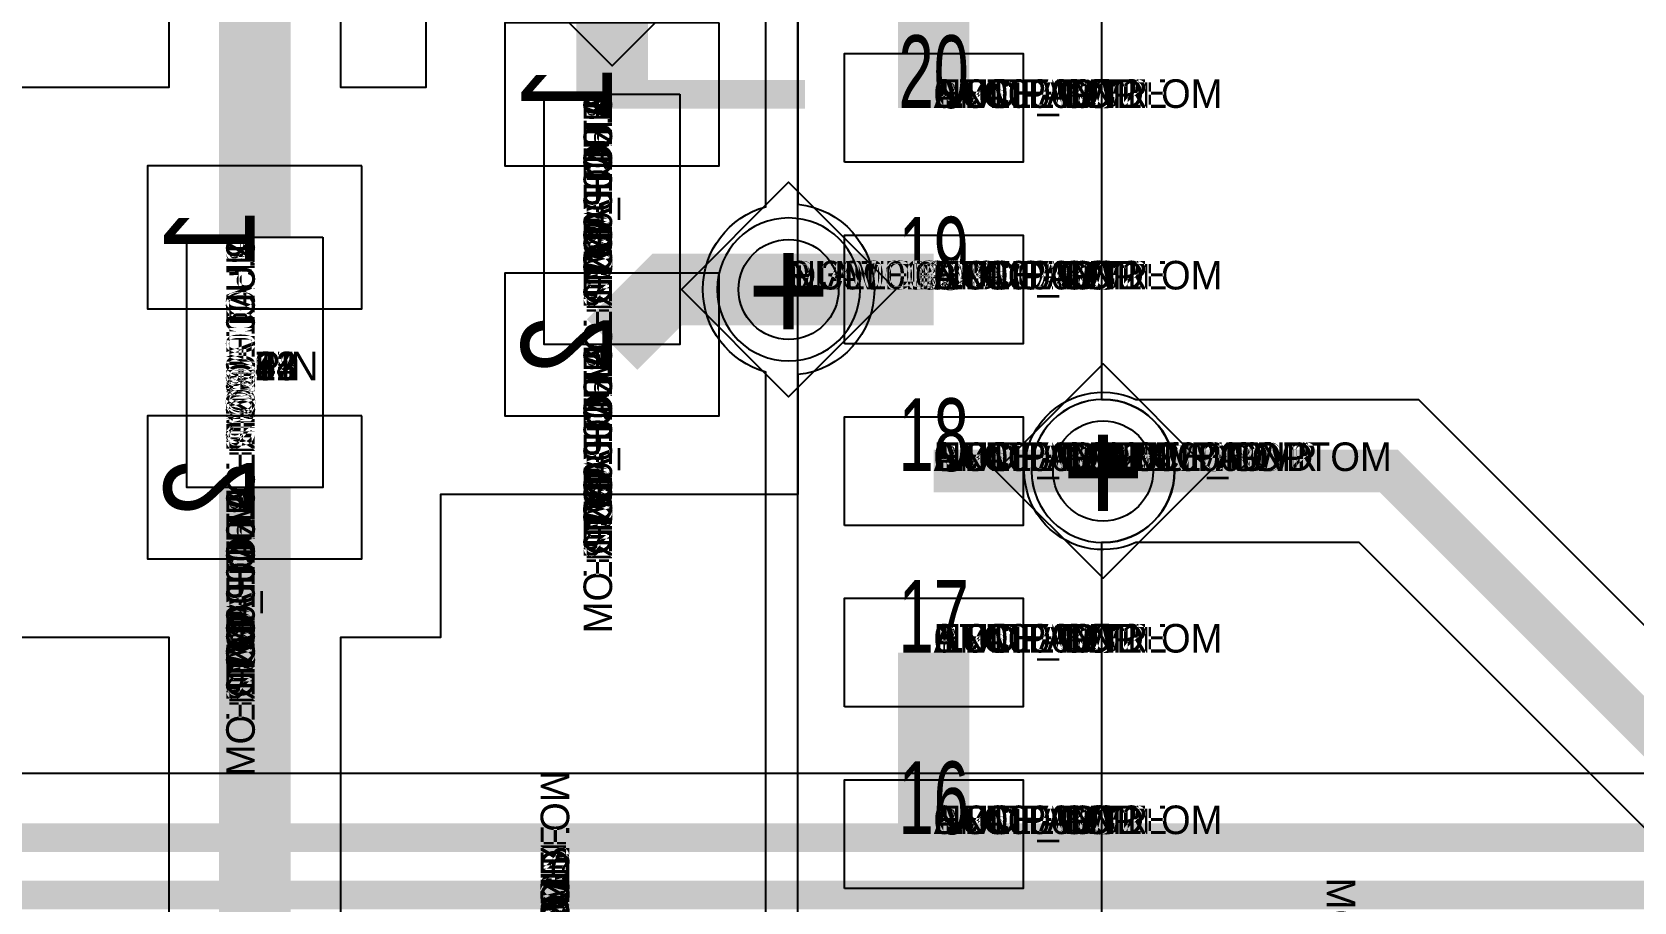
# Model space of a CAD drawing. Extents: x 0 to 323, y 0 to 320.
# Drawn here: x 102.15 to 113.36, y 242.76 to 248.84 of the extents above; entities that cross this region are included whole.
import ezdxf
from ezdxf.enums import TextEntityAlignment as Align

# ---------------------------------------------------------------- set-up
doc = ezdxf.new("R2010")
doc.units = 0
doc.header["$MEASUREMENT"] = 0
doc.layers.get('0').update_dxf_attribs({"linetype": 'CONTINUOUS'})
for name, color, linetype in [('CDN_FIGURES', 7, 'CONTINUOUS'), ('ETCH_BOTTOM', 7, 'CONTINUOUS'), ('ETCH_GND', 3, 'CONTINUOUS'), ('ETCH_INT1', 4, 'CONTINUOUS'), ('ETCH_INT2', 5, 'CONTINUOUS'), ('ETCH_PWR', 6, 'CONTINUOUS'), ('ETCH_TOP', 2, 'CONTINUOUS'), ('MANUFACTURING_NCLEGEND-1-6', 8, 'CONTINUOUS'), ('PACKAGE_GEOMETRY_ASSEMBLY_TOP', 11, 'CONTINUOUS'), ('PACKAGE_GEOMETRY_PIN_NUMBER', 9, 'CONTINUOUS')]:
    doc.layers.add(name, color=color, linetype=linetype)

# ---------------------------------------------------------------- blocks, each defined once
blk = doc.blocks.new('PAD_INFO')
for tag in ['SHAPE_TYPE', 'PAD_HEIGHT', 'PAD_LAYER', 'PAD_TYPE', 'PAD_WIDTH']:
    blk.add_attdef(tag, (0, 0), '', height=0.2)
at = {"flags": 2}
blk.add_attdef('CDN_TYPE', (0, 0), '', height=0.2, dxfattribs=at)
blk = doc.blocks.new('DRILL_INFO')
at = {"flags": 2}
blk.add_attdef('CDN_TYPE', (0, 0), '', height=0.2, dxfattribs=at)
for tag in ['FSHAPE', 'FCHAR', 'DRILL_HEIGHT', 'DIAMETER', 'PLATED', 'DRILL_WIDTH']:
    blk.add_attdef(tag, (0, 0), '', height=0.2)
blk = doc.blocks.new('VIA0700X0300')
at = {"layer": 'ETCH_BOTTOM'}
blk.add_circle((0, 0), 0.35, dxfattribs=at)
at = {"layer": 'ETCH_GND'}
blk.add_circle((0, 0), 0.35, dxfattribs=at)
at = {"layer": 'ETCH_INT1'}
blk.add_circle((0, 0), 0.35, dxfattribs=at)
at = {"layer": 'ETCH_INT2'}
blk.add_circle((0, 0), 0.35, dxfattribs=at)
at = {"layer": 'ETCH_PWR'}
blk.add_circle((0, 0), 0.35, dxfattribs=at)
at = {"layer": 'ETCH_TOP'}
blk.add_circle((0, 0), 0.35, dxfattribs=at)
ref = blk.add_blockref('PAD_INFO', (0, 0))
ref.add_attrib('PAD_LAYER', 'ETCH_TOP', (0, 0), dxfattribs={"height": 0.2})
ref.add_attrib('SHAPE_TYPE', 'NULL', (0, 0), dxfattribs={"height": 0.2})
ref.add_attrib('PAD_TYPE', 'ANTIPAD', (0, 0), dxfattribs={"height": 0.2})
ref.add_attrib('PAD_WIDTH', '0.000000', (0, 0), dxfattribs={"height": 0.2})
ref.add_attrib('PAD_HEIGHT', '0.000000', (0, 0), dxfattribs={"height": 0.2})
ref = blk.add_blockref('PAD_INFO', (0, 0))
ref.add_attrib('PAD_LAYER', 'ETCH_GND', (0, 0), dxfattribs={"height": 0.2})
ref.add_attrib('SHAPE_TYPE', 'NULL', (0, 0), dxfattribs={"height": 0.2})
ref.add_attrib('PAD_TYPE', 'ANTIPAD', (0, 0), dxfattribs={"height": 0.2})
ref.add_attrib('PAD_WIDTH', '0.000000', (0, 0), dxfattribs={"height": 0.2})
ref.add_attrib('PAD_HEIGHT', '0.000000', (0, 0), dxfattribs={"height": 0.2})
ref = blk.add_blockref('PAD_INFO', (0, 0))
ref.add_attrib('PAD_LAYER', 'ETCH_INT1', (0, 0), dxfattribs={"height": 0.2})
ref.add_attrib('SHAPE_TYPE', 'NULL', (0, 0), dxfattribs={"height": 0.2})
ref.add_attrib('PAD_TYPE', 'ANTIPAD', (0, 0), dxfattribs={"height": 0.2})
ref.add_attrib('PAD_WIDTH', '0.000000', (0, 0), dxfattribs={"height": 0.2})
ref.add_attrib('PAD_HEIGHT', '0.000000', (0, 0), dxfattribs={"height": 0.2})
ref = blk.add_blockref('PAD_INFO', (0, 0))
ref.add_attrib('PAD_LAYER', 'ETCH_INT2', (0, 0), dxfattribs={"height": 0.2})
ref.add_attrib('SHAPE_TYPE', 'NULL', (0, 0), dxfattribs={"height": 0.2})
ref.add_attrib('PAD_TYPE', 'ANTIPAD', (0, 0), dxfattribs={"height": 0.2})
ref.add_attrib('PAD_WIDTH', '0.000000', (0, 0), dxfattribs={"height": 0.2})
ref.add_attrib('PAD_HEIGHT', '0.000000', (0, 0), dxfattribs={"height": 0.2})
ref = blk.add_blockref('PAD_INFO', (0, 0))
ref.add_attrib('PAD_LAYER', 'ETCH_PWR', (0, 0), dxfattribs={"height": 0.2})
ref.add_attrib('SHAPE_TYPE', 'NULL', (0, 0), dxfattribs={"height": 0.2})
ref.add_attrib('PAD_TYPE', 'ANTIPAD', (0, 0), dxfattribs={"height": 0.2})
ref.add_attrib('PAD_WIDTH', '0.000000', (0, 0), dxfattribs={"height": 0.2})
ref.add_attrib('PAD_HEIGHT', '0.000000', (0, 0), dxfattribs={"height": 0.2})
ref = blk.add_blockref('PAD_INFO', (0, 0))
ref.add_attrib('PAD_LAYER', 'ETCH_BOTTOM', (0, 0), dxfattribs={"height": 0.2})
ref.add_attrib('SHAPE_TYPE', 'NULL', (0, 0), dxfattribs={"height": 0.2})
ref.add_attrib('PAD_TYPE', 'ANTIPAD', (0, 0), dxfattribs={"height": 0.2})
ref.add_attrib('PAD_WIDTH', '0.000000', (0, 0), dxfattribs={"height": 0.2})
ref.add_attrib('PAD_HEIGHT', '0.000000', (0, 0), dxfattribs={"height": 0.2})
ref = blk.add_blockref('PAD_INFO', (0, 0))
ref.add_attrib('PAD_LAYER', 'ETCH_TOP', (0, 0), dxfattribs={"height": 0.2})
ref.add_attrib('SHAPE_TYPE', 'NULL', (0, 0), dxfattribs={"height": 0.2})
ref.add_attrib('PAD_TYPE', 'THERMAL', (0, 0), dxfattribs={"height": 0.2})
ref.add_attrib('PAD_WIDTH', '0.000000', (0, 0), dxfattribs={"height": 0.2})
ref.add_attrib('PAD_HEIGHT', '0.000000', (0, 0), dxfattribs={"height": 0.2})
ref = blk.add_blockref('PAD_INFO', (0, 0))
ref.add_attrib('PAD_LAYER', 'ETCH_GND', (0, 0), dxfattribs={"height": 0.2})
ref.add_attrib('SHAPE_TYPE', 'NULL', (0, 0), dxfattribs={"height": 0.2})
ref.add_attrib('PAD_TYPE', 'THERMAL', (0, 0), dxfattribs={"height": 0.2})
ref.add_attrib('PAD_WIDTH', '0.000000', (0, 0), dxfattribs={"height": 0.2})
ref.add_attrib('PAD_HEIGHT', '0.000000', (0, 0), dxfattribs={"height": 0.2})
ref = blk.add_blockref('PAD_INFO', (0, 0))
ref.add_attrib('PAD_LAYER', 'ETCH_INT1', (0, 0), dxfattribs={"height": 0.2})
ref.add_attrib('SHAPE_TYPE', 'NULL', (0, 0), dxfattribs={"height": 0.2})
ref.add_attrib('PAD_TYPE', 'THERMAL', (0, 0), dxfattribs={"height": 0.2})
ref.add_attrib('PAD_WIDTH', '0.000000', (0, 0), dxfattribs={"height": 0.2})
ref.add_attrib('PAD_HEIGHT', '0.000000', (0, 0), dxfattribs={"height": 0.2})
ref = blk.add_blockref('PAD_INFO', (0, 0))
ref.add_attrib('PAD_LAYER', 'ETCH_INT2', (0, 0), dxfattribs={"height": 0.2})
ref.add_attrib('SHAPE_TYPE', 'NULL', (0, 0), dxfattribs={"height": 0.2})
ref.add_attrib('PAD_TYPE', 'THERMAL', (0, 0), dxfattribs={"height": 0.2})
ref.add_attrib('PAD_WIDTH', '0.000000', (0, 0), dxfattribs={"height": 0.2})
ref.add_attrib('PAD_HEIGHT', '0.000000', (0, 0), dxfattribs={"height": 0.2})
ref = blk.add_blockref('PAD_INFO', (0, 0))
ref.add_attrib('PAD_LAYER', 'ETCH_PWR', (0, 0), dxfattribs={"height": 0.2})
ref.add_attrib('SHAPE_TYPE', 'NULL', (0, 0), dxfattribs={"height": 0.2})
ref.add_attrib('PAD_TYPE', 'THERMAL', (0, 0), dxfattribs={"height": 0.2})
ref.add_attrib('PAD_WIDTH', '0.000000', (0, 0), dxfattribs={"height": 0.2})
ref.add_attrib('PAD_HEIGHT', '0.000000', (0, 0), dxfattribs={"height": 0.2})
ref = blk.add_blockref('PAD_INFO', (0, 0))
ref.add_attrib('PAD_LAYER', 'ETCH_BOTTOM', (0, 0), dxfattribs={"height": 0.2})
ref.add_attrib('SHAPE_TYPE', 'NULL', (0, 0), dxfattribs={"height": 0.2})
ref.add_attrib('PAD_TYPE', 'THERMAL', (0, 0), dxfattribs={"height": 0.2})
ref.add_attrib('PAD_WIDTH', '0.000000', (0, 0), dxfattribs={"height": 0.2})
ref.add_attrib('PAD_HEIGHT', '0.000000', (0, 0), dxfattribs={"height": 0.2})
ref = blk.add_blockref('PAD_INFO', (0, 0))
ref.add_attrib('PAD_LAYER', 'ETCH_TOP', (0, 0), dxfattribs={"height": 0.2})
ref.add_attrib('SHAPE_TYPE', 'CIRCLE', (0, 0), dxfattribs={"height": 0.2})
ref.add_attrib('PAD_TYPE', 'REGULAR', (0, 0), dxfattribs={"height": 0.2})
ref.add_attrib('PAD_WIDTH', '0.700000', (0, 0), dxfattribs={"height": 0.2})
ref.add_attrib('PAD_HEIGHT', '0.700000', (0, 0), dxfattribs={"height": 0.2})
ref = blk.add_blockref('PAD_INFO', (0, 0))
ref.add_attrib('PAD_LAYER', 'ETCH_GND', (0, 0), dxfattribs={"height": 0.2})
ref.add_attrib('SHAPE_TYPE', 'CIRCLE', (0, 0), dxfattribs={"height": 0.2})
ref.add_attrib('PAD_TYPE', 'REGULAR', (0, 0), dxfattribs={"height": 0.2})
ref.add_attrib('PAD_WIDTH', '0.700000', (0, 0), dxfattribs={"height": 0.2})
ref.add_attrib('PAD_HEIGHT', '0.700000', (0, 0), dxfattribs={"height": 0.2})
ref = blk.add_blockref('PAD_INFO', (0, 0))
ref.add_attrib('PAD_LAYER', 'ETCH_INT1', (0, 0), dxfattribs={"height": 0.2})
ref.add_attrib('SHAPE_TYPE', 'CIRCLE', (0, 0), dxfattribs={"height": 0.2})
ref.add_attrib('PAD_TYPE', 'REGULAR', (0, 0), dxfattribs={"height": 0.2})
ref.add_attrib('PAD_WIDTH', '0.700000', (0, 0), dxfattribs={"height": 0.2})
ref.add_attrib('PAD_HEIGHT', '0.700000', (0, 0), dxfattribs={"height": 0.2})
ref = blk.add_blockref('PAD_INFO', (0, 0))
ref.add_attrib('PAD_LAYER', 'ETCH_INT2', (0, 0), dxfattribs={"height": 0.2})
ref.add_attrib('SHAPE_TYPE', 'CIRCLE', (0, 0), dxfattribs={"height": 0.2})
ref.add_attrib('PAD_TYPE', 'REGULAR', (0, 0), dxfattribs={"height": 0.2})
ref.add_attrib('PAD_WIDTH', '0.700000', (0, 0), dxfattribs={"height": 0.2})
ref.add_attrib('PAD_HEIGHT', '0.700000', (0, 0), dxfattribs={"height": 0.2})
ref = blk.add_blockref('PAD_INFO', (0, 0))
ref.add_attrib('PAD_LAYER', 'ETCH_PWR', (0, 0), dxfattribs={"height": 0.2})
ref.add_attrib('SHAPE_TYPE', 'CIRCLE', (0, 0), dxfattribs={"height": 0.2})
ref.add_attrib('PAD_TYPE', 'REGULAR', (0, 0), dxfattribs={"height": 0.2})
ref.add_attrib('PAD_WIDTH', '0.700000', (0, 0), dxfattribs={"height": 0.2})
ref.add_attrib('PAD_HEIGHT', '0.700000', (0, 0), dxfattribs={"height": 0.2})
ref = blk.add_blockref('PAD_INFO', (0, 0))
ref.add_attrib('PAD_LAYER', 'ETCH_BOTTOM', (0, 0), dxfattribs={"height": 0.2})
ref.add_attrib('SHAPE_TYPE', 'CIRCLE', (0, 0), dxfattribs={"height": 0.2})
ref.add_attrib('PAD_TYPE', 'REGULAR', (0, 0), dxfattribs={"height": 0.2})
ref.add_attrib('PAD_WIDTH', '0.700000', (0, 0), dxfattribs={"height": 0.2})
ref.add_attrib('PAD_HEIGHT', '0.700000', (0, 0), dxfattribs={"height": 0.2})
ref = blk.add_blockref('DRILL_INFO', (0, 0))
ref.add_attrib('DIAMETER', '0.300000', (0, 0), dxfattribs={"height": 0.2})
ref.add_attrib('PLATED', 'PLATED', (0, 0), dxfattribs={"height": 0.2})
ref.add_attrib('FSHAPE', 'DIAMOND', (0, 0), dxfattribs={"height": 0.2})
ref.add_attrib('FCHAR', '+', (0, 0), dxfattribs={"height": 0.2})
ref.add_attrib('DRILL_WIDTH', '1.500000', (0, 0), dxfattribs={"height": 0.2})
ref.add_attrib('DRILL_HEIGHT', '1.500000', (0, 0), dxfattribs={"height": 0.2})
for tag in ['CDN_TYPE', 'PIN']:
    blk.add_attdef(tag, (0, 0), '', height=0.2)
at = {"flags": 2}
for tag in ['PSTKNAME', 'BBV']:
    blk.add_attdef(tag, (0, 0), '', height=0.2, dxfattribs=at)
blk = doc.blocks.new('FIGURE_DIAMOND')
at = {"layer": 'CDN_FIGURES'}
blk.add_lwpolyline([(-0.5, 0), (0, 0.5), (0.5, 0), (0, -0.5)], close=True, dxfattribs=at)
blk = doc.blocks.new('RC1000X1500TS')
at = {"layer": 'ETCH_TOP'}
blk.add_lwpolyline([(-0.5, -0.75), (-0.5, 0.75), (0.5, 0.75), (0.5, -0.75)], close=True, dxfattribs=at)
ref = blk.add_blockref('PAD_INFO', (0, 0))
ref.add_attrib('PAD_LAYER', 'ETCH_TOP', (0, 0), dxfattribs={"height": 0.2})
ref.add_attrib('SHAPE_TYPE', 'NULL', (0, 0), dxfattribs={"height": 0.2})
ref.add_attrib('PAD_TYPE', 'ANTIPAD', (0, 0), dxfattribs={"height": 0.2})
ref.add_attrib('PAD_WIDTH', '0.000000', (0, 0), dxfattribs={"height": 0.2})
ref.add_attrib('PAD_HEIGHT', '0.000000', (0, 0), dxfattribs={"height": 0.2})
ref = blk.add_blockref('PAD_INFO', (0, 0))
ref.add_attrib('PAD_LAYER', 'ETCH_GND', (0, 0), dxfattribs={"height": 0.2})
ref.add_attrib('SHAPE_TYPE', 'NULL', (0, 0), dxfattribs={"height": 0.2})
ref.add_attrib('PAD_TYPE', 'ANTIPAD', (0, 0), dxfattribs={"height": 0.2})
ref.add_attrib('PAD_WIDTH', '0.000000', (0, 0), dxfattribs={"height": 0.2})
ref.add_attrib('PAD_HEIGHT', '0.000000', (0, 0), dxfattribs={"height": 0.2})
ref = blk.add_blockref('PAD_INFO', (0, 0))
ref.add_attrib('PAD_LAYER', 'ETCH_INT1', (0, 0), dxfattribs={"height": 0.2})
ref.add_attrib('SHAPE_TYPE', 'NULL', (0, 0), dxfattribs={"height": 0.2})
ref.add_attrib('PAD_TYPE', 'ANTIPAD', (0, 0), dxfattribs={"height": 0.2})
ref.add_attrib('PAD_WIDTH', '0.000000', (0, 0), dxfattribs={"height": 0.2})
ref.add_attrib('PAD_HEIGHT', '0.000000', (0, 0), dxfattribs={"height": 0.2})
ref = blk.add_blockref('PAD_INFO', (0, 0))
ref.add_attrib('PAD_LAYER', 'ETCH_INT2', (0, 0), dxfattribs={"height": 0.2})
ref.add_attrib('SHAPE_TYPE', 'NULL', (0, 0), dxfattribs={"height": 0.2})
ref.add_attrib('PAD_TYPE', 'ANTIPAD', (0, 0), dxfattribs={"height": 0.2})
ref.add_attrib('PAD_WIDTH', '0.000000', (0, 0), dxfattribs={"height": 0.2})
ref.add_attrib('PAD_HEIGHT', '0.000000', (0, 0), dxfattribs={"height": 0.2})
ref = blk.add_blockref('PAD_INFO', (0, 0))
ref.add_attrib('PAD_LAYER', 'ETCH_PWR', (0, 0), dxfattribs={"height": 0.2})
ref.add_attrib('SHAPE_TYPE', 'NULL', (0, 0), dxfattribs={"height": 0.2})
ref.add_attrib('PAD_TYPE', 'ANTIPAD', (0, 0), dxfattribs={"height": 0.2})
ref.add_attrib('PAD_WIDTH', '0.000000', (0, 0), dxfattribs={"height": 0.2})
ref.add_attrib('PAD_HEIGHT', '0.000000', (0, 0), dxfattribs={"height": 0.2})
ref = blk.add_blockref('PAD_INFO', (0, 0))
ref.add_attrib('PAD_LAYER', 'ETCH_BOTTOM', (0, 0), dxfattribs={"height": 0.2})
ref.add_attrib('SHAPE_TYPE', 'NULL', (0, 0), dxfattribs={"height": 0.2})
ref.add_attrib('PAD_TYPE', 'ANTIPAD', (0, 0), dxfattribs={"height": 0.2})
ref.add_attrib('PAD_WIDTH', '0.000000', (0, 0), dxfattribs={"height": 0.2})
ref.add_attrib('PAD_HEIGHT', '0.000000', (0, 0), dxfattribs={"height": 0.2})
ref = blk.add_blockref('PAD_INFO', (0, 0))
ref.add_attrib('PAD_LAYER', 'ETCH_TOP', (0, 0), dxfattribs={"height": 0.2})
ref.add_attrib('SHAPE_TYPE', 'NULL', (0, 0), dxfattribs={"height": 0.2})
ref.add_attrib('PAD_TYPE', 'THERMAL', (0, 0), dxfattribs={"height": 0.2})
ref.add_attrib('PAD_WIDTH', '0.000000', (0, 0), dxfattribs={"height": 0.2})
ref.add_attrib('PAD_HEIGHT', '0.000000', (0, 0), dxfattribs={"height": 0.2})
ref = blk.add_blockref('PAD_INFO', (0, 0))
ref.add_attrib('PAD_LAYER', 'ETCH_GND', (0, 0), dxfattribs={"height": 0.2})
ref.add_attrib('SHAPE_TYPE', 'NULL', (0, 0), dxfattribs={"height": 0.2})
ref.add_attrib('PAD_TYPE', 'THERMAL', (0, 0), dxfattribs={"height": 0.2})
ref.add_attrib('PAD_WIDTH', '0.000000', (0, 0), dxfattribs={"height": 0.2})
ref.add_attrib('PAD_HEIGHT', '0.000000', (0, 0), dxfattribs={"height": 0.2})
ref = blk.add_blockref('PAD_INFO', (0, 0))
ref.add_attrib('PAD_LAYER', 'ETCH_INT1', (0, 0), dxfattribs={"height": 0.2})
ref.add_attrib('SHAPE_TYPE', 'NULL', (0, 0), dxfattribs={"height": 0.2})
ref.add_attrib('PAD_TYPE', 'THERMAL', (0, 0), dxfattribs={"height": 0.2})
ref.add_attrib('PAD_WIDTH', '0.000000', (0, 0), dxfattribs={"height": 0.2})
ref.add_attrib('PAD_HEIGHT', '0.000000', (0, 0), dxfattribs={"height": 0.2})
ref = blk.add_blockref('PAD_INFO', (0, 0))
ref.add_attrib('PAD_LAYER', 'ETCH_INT2', (0, 0), dxfattribs={"height": 0.2})
ref.add_attrib('SHAPE_TYPE', 'NULL', (0, 0), dxfattribs={"height": 0.2})
ref.add_attrib('PAD_TYPE', 'THERMAL', (0, 0), dxfattribs={"height": 0.2})
ref.add_attrib('PAD_WIDTH', '0.000000', (0, 0), dxfattribs={"height": 0.2})
ref.add_attrib('PAD_HEIGHT', '0.000000', (0, 0), dxfattribs={"height": 0.2})
ref = blk.add_blockref('PAD_INFO', (0, 0))
ref.add_attrib('PAD_LAYER', 'ETCH_PWR', (0, 0), dxfattribs={"height": 0.2})
ref.add_attrib('SHAPE_TYPE', 'NULL', (0, 0), dxfattribs={"height": 0.2})
ref.add_attrib('PAD_TYPE', 'THERMAL', (0, 0), dxfattribs={"height": 0.2})
ref.add_attrib('PAD_WIDTH', '0.000000', (0, 0), dxfattribs={"height": 0.2})
ref.add_attrib('PAD_HEIGHT', '0.000000', (0, 0), dxfattribs={"height": 0.2})
ref = blk.add_blockref('PAD_INFO', (0, 0))
ref.add_attrib('PAD_LAYER', 'ETCH_BOTTOM', (0, 0), dxfattribs={"height": 0.2})
ref.add_attrib('SHAPE_TYPE', 'NULL', (0, 0), dxfattribs={"height": 0.2})
ref.add_attrib('PAD_TYPE', 'THERMAL', (0, 0), dxfattribs={"height": 0.2})
ref.add_attrib('PAD_WIDTH', '0.000000', (0, 0), dxfattribs={"height": 0.2})
ref.add_attrib('PAD_HEIGHT', '0.000000', (0, 0), dxfattribs={"height": 0.2})
ref = blk.add_blockref('PAD_INFO', (0, 0))
ref.add_attrib('PAD_LAYER', 'ETCH_GND', (0, 0), dxfattribs={"height": 0.2})
ref.add_attrib('SHAPE_TYPE', 'NULL', (0, 0), dxfattribs={"height": 0.2})
ref.add_attrib('PAD_TYPE', 'REGULAR', (0, 0), dxfattribs={"height": 0.2})
ref.add_attrib('PAD_WIDTH', '0.000000', (0, 0), dxfattribs={"height": 0.2})
ref.add_attrib('PAD_HEIGHT', '0.000000', (0, 0), dxfattribs={"height": 0.2})
ref = blk.add_blockref('PAD_INFO', (0, 0))
ref.add_attrib('PAD_LAYER', 'ETCH_INT1', (0, 0), dxfattribs={"height": 0.2})
ref.add_attrib('SHAPE_TYPE', 'NULL', (0, 0), dxfattribs={"height": 0.2})
ref.add_attrib('PAD_TYPE', 'REGULAR', (0, 0), dxfattribs={"height": 0.2})
ref.add_attrib('PAD_WIDTH', '0.000000', (0, 0), dxfattribs={"height": 0.2})
ref.add_attrib('PAD_HEIGHT', '0.000000', (0, 0), dxfattribs={"height": 0.2})
ref = blk.add_blockref('PAD_INFO', (0, 0))
ref.add_attrib('PAD_LAYER', 'ETCH_INT2', (0, 0), dxfattribs={"height": 0.2})
ref.add_attrib('SHAPE_TYPE', 'NULL', (0, 0), dxfattribs={"height": 0.2})
ref.add_attrib('PAD_TYPE', 'REGULAR', (0, 0), dxfattribs={"height": 0.2})
ref.add_attrib('PAD_WIDTH', '0.000000', (0, 0), dxfattribs={"height": 0.2})
ref.add_attrib('PAD_HEIGHT', '0.000000', (0, 0), dxfattribs={"height": 0.2})
ref = blk.add_blockref('PAD_INFO', (0, 0))
ref.add_attrib('PAD_LAYER', 'ETCH_PWR', (0, 0), dxfattribs={"height": 0.2})
ref.add_attrib('SHAPE_TYPE', 'NULL', (0, 0), dxfattribs={"height": 0.2})
ref.add_attrib('PAD_TYPE', 'REGULAR', (0, 0), dxfattribs={"height": 0.2})
ref.add_attrib('PAD_WIDTH', '0.000000', (0, 0), dxfattribs={"height": 0.2})
ref.add_attrib('PAD_HEIGHT', '0.000000', (0, 0), dxfattribs={"height": 0.2})
ref = blk.add_blockref('PAD_INFO', (0, 0))
ref.add_attrib('PAD_LAYER', 'ETCH_BOTTOM', (0, 0), dxfattribs={"height": 0.2})
ref.add_attrib('SHAPE_TYPE', 'NULL', (0, 0), dxfattribs={"height": 0.2})
ref.add_attrib('PAD_TYPE', 'REGULAR', (0, 0), dxfattribs={"height": 0.2})
ref.add_attrib('PAD_WIDTH', '0.000000', (0, 0), dxfattribs={"height": 0.2})
ref.add_attrib('PAD_HEIGHT', '0.000000', (0, 0), dxfattribs={"height": 0.2})
ref = blk.add_blockref('DRILL_INFO', (0, 0))
ref.add_attrib('DIAMETER', '0.000000', (0, 0), dxfattribs={"height": 0.2})
ref.add_attrib('PLATED', 'PLATED', (0, 0), dxfattribs={"height": 0.2})
ref.add_attrib('FSHAPE', 'NULL', (0, 0), dxfattribs={"height": 0.2})
ref.add_attrib('DRILL_WIDTH', '0.000000', (0, 0), dxfattribs={"height": 0.2})
ref.add_attrib('DRILL_HEIGHT', '0.000000', (0, 0), dxfattribs={"height": 0.2})
ref = blk.add_blockref('PAD_INFO', (0, 0))
ref.add_attrib('PAD_LAYER', 'ETCH_TOP', (0, 0), dxfattribs={"height": 0.2})
ref.add_attrib('SHAPE_TYPE', 'RECTANGLE', (0, 0), dxfattribs={"height": 0.2})
ref.add_attrib('PAD_TYPE', 'REGULAR', (0, 0), dxfattribs={"height": 0.2})
ref.add_attrib('PAD_WIDTH', '1.000000', (0, 0), dxfattribs={"height": 0.2})
ref.add_attrib('PAD_HEIGHT', '1.500000', (0, 0), dxfattribs={"height": 0.2})
for tag in ['CDN_TYPE', 'PIN']:
    blk.add_attdef(tag, (0, 0), '', height=0.2)
at = {"flags": 2}
for tag in ['PSTKNAME', 'BBV']:
    blk.add_attdef(tag, (0, 0), '', height=0.2, dxfattribs=at)
blk = doc.blocks.new('F56')
at = {"layer": 'PACKAGE_GEOMETRY_ASSEMBLY_TOP'}
blk.add_lwpolyline([(0, -0.475), (1.75, -0.475), (1.75, 0.475), (0, 0.475)], close=True, dxfattribs=at)
at = {"layer": 'ETCH_TOP'}
ref = blk.add_blockref('RC1000X1500TS', (0, 0), dxfattribs=at)
ref.add_attrib('CDN_TYPE', 'PIN', (0, 0), dxfattribs={"height": 0.2})
ref.add_attrib('PIN', '1', (0, 0), dxfattribs={"height": 0.2})
ref = blk.add_blockref('RC1000X1500TS', (1.75, 0), dxfattribs=at)
ref.add_attrib('CDN_TYPE', 'PIN', (0, 0), dxfattribs={"height": 0.2})
ref.add_attrib('PIN', '2', (0, 0), dxfattribs={"height": 0.2})
at = {"flags": 2}
for tag in ['SYMBOL_TYPE', 'CDN_TYPE', 'REFDES']:
    blk.add_attdef(tag, (0, 0), '', height=0.2, dxfattribs=at)
blk = doc.blocks.new('RC1250X0760TS')
at = {"layer": 'ETCH_TOP'}
blk.add_lwpolyline([(-0.625, -0.38), (-0.625, 0.38), (0.625, 0.38), (0.625, -0.38)], close=True, dxfattribs=at)
ref = blk.add_blockref('PAD_INFO', (0, 0))
ref.add_attrib('PAD_LAYER', 'ETCH_TOP', (0, 0), dxfattribs={"height": 0.2})
ref.add_attrib('SHAPE_TYPE', 'NULL', (0, 0), dxfattribs={"height": 0.2})
ref.add_attrib('PAD_TYPE', 'ANTIPAD', (0, 0), dxfattribs={"height": 0.2})
ref.add_attrib('PAD_WIDTH', '0.000000', (0, 0), dxfattribs={"height": 0.2})
ref.add_attrib('PAD_HEIGHT', '0.000000', (0, 0), dxfattribs={"height": 0.2})
ref = blk.add_blockref('PAD_INFO', (0, 0))
ref.add_attrib('PAD_LAYER', 'ETCH_GND', (0, 0), dxfattribs={"height": 0.2})
ref.add_attrib('SHAPE_TYPE', 'NULL', (0, 0), dxfattribs={"height": 0.2})
ref.add_attrib('PAD_TYPE', 'ANTIPAD', (0, 0), dxfattribs={"height": 0.2})
ref.add_attrib('PAD_WIDTH', '0.000000', (0, 0), dxfattribs={"height": 0.2})
ref.add_attrib('PAD_HEIGHT', '0.000000', (0, 0), dxfattribs={"height": 0.2})
ref = blk.add_blockref('PAD_INFO', (0, 0))
ref.add_attrib('PAD_LAYER', 'ETCH_INT1', (0, 0), dxfattribs={"height": 0.2})
ref.add_attrib('SHAPE_TYPE', 'NULL', (0, 0), dxfattribs={"height": 0.2})
ref.add_attrib('PAD_TYPE', 'ANTIPAD', (0, 0), dxfattribs={"height": 0.2})
ref.add_attrib('PAD_WIDTH', '0.000000', (0, 0), dxfattribs={"height": 0.2})
ref.add_attrib('PAD_HEIGHT', '0.000000', (0, 0), dxfattribs={"height": 0.2})
ref = blk.add_blockref('PAD_INFO', (0, 0))
ref.add_attrib('PAD_LAYER', 'ETCH_INT2', (0, 0), dxfattribs={"height": 0.2})
ref.add_attrib('SHAPE_TYPE', 'NULL', (0, 0), dxfattribs={"height": 0.2})
ref.add_attrib('PAD_TYPE', 'ANTIPAD', (0, 0), dxfattribs={"height": 0.2})
ref.add_attrib('PAD_WIDTH', '0.000000', (0, 0), dxfattribs={"height": 0.2})
ref.add_attrib('PAD_HEIGHT', '0.000000', (0, 0), dxfattribs={"height": 0.2})
ref = blk.add_blockref('PAD_INFO', (0, 0))
ref.add_attrib('PAD_LAYER', 'ETCH_PWR', (0, 0), dxfattribs={"height": 0.2})
ref.add_attrib('SHAPE_TYPE', 'NULL', (0, 0), dxfattribs={"height": 0.2})
ref.add_attrib('PAD_TYPE', 'ANTIPAD', (0, 0), dxfattribs={"height": 0.2})
ref.add_attrib('PAD_WIDTH', '0.000000', (0, 0), dxfattribs={"height": 0.2})
ref.add_attrib('PAD_HEIGHT', '0.000000', (0, 0), dxfattribs={"height": 0.2})
ref = blk.add_blockref('PAD_INFO', (0, 0))
ref.add_attrib('PAD_LAYER', 'ETCH_BOTTOM', (0, 0), dxfattribs={"height": 0.2})
ref.add_attrib('SHAPE_TYPE', 'NULL', (0, 0), dxfattribs={"height": 0.2})
ref.add_attrib('PAD_TYPE', 'ANTIPAD', (0, 0), dxfattribs={"height": 0.2})
ref.add_attrib('PAD_WIDTH', '0.000000', (0, 0), dxfattribs={"height": 0.2})
ref.add_attrib('PAD_HEIGHT', '0.000000', (0, 0), dxfattribs={"height": 0.2})
ref = blk.add_blockref('PAD_INFO', (0, 0))
ref.add_attrib('PAD_LAYER', 'ETCH_TOP', (0, 0), dxfattribs={"height": 0.2})
ref.add_attrib('SHAPE_TYPE', 'NULL', (0, 0), dxfattribs={"height": 0.2})
ref.add_attrib('PAD_TYPE', 'THERMAL', (0, 0), dxfattribs={"height": 0.2})
ref.add_attrib('PAD_WIDTH', '0.000000', (0, 0), dxfattribs={"height": 0.2})
ref.add_attrib('PAD_HEIGHT', '0.000000', (0, 0), dxfattribs={"height": 0.2})
ref = blk.add_blockref('PAD_INFO', (0, 0))
ref.add_attrib('PAD_LAYER', 'ETCH_GND', (0, 0), dxfattribs={"height": 0.2})
ref.add_attrib('SHAPE_TYPE', 'NULL', (0, 0), dxfattribs={"height": 0.2})
ref.add_attrib('PAD_TYPE', 'THERMAL', (0, 0), dxfattribs={"height": 0.2})
ref.add_attrib('PAD_WIDTH', '0.000000', (0, 0), dxfattribs={"height": 0.2})
ref.add_attrib('PAD_HEIGHT', '0.000000', (0, 0), dxfattribs={"height": 0.2})
ref = blk.add_blockref('PAD_INFO', (0, 0))
ref.add_attrib('PAD_LAYER', 'ETCH_INT1', (0, 0), dxfattribs={"height": 0.2})
ref.add_attrib('SHAPE_TYPE', 'NULL', (0, 0), dxfattribs={"height": 0.2})
ref.add_attrib('PAD_TYPE', 'THERMAL', (0, 0), dxfattribs={"height": 0.2})
ref.add_attrib('PAD_WIDTH', '0.000000', (0, 0), dxfattribs={"height": 0.2})
ref.add_attrib('PAD_HEIGHT', '0.000000', (0, 0), dxfattribs={"height": 0.2})
ref = blk.add_blockref('PAD_INFO', (0, 0))
ref.add_attrib('PAD_LAYER', 'ETCH_INT2', (0, 0), dxfattribs={"height": 0.2})
ref.add_attrib('SHAPE_TYPE', 'NULL', (0, 0), dxfattribs={"height": 0.2})
ref.add_attrib('PAD_TYPE', 'THERMAL', (0, 0), dxfattribs={"height": 0.2})
ref.add_attrib('PAD_WIDTH', '0.000000', (0, 0), dxfattribs={"height": 0.2})
ref.add_attrib('PAD_HEIGHT', '0.000000', (0, 0), dxfattribs={"height": 0.2})
ref = blk.add_blockref('PAD_INFO', (0, 0))
ref.add_attrib('PAD_LAYER', 'ETCH_PWR', (0, 0), dxfattribs={"height": 0.2})
ref.add_attrib('SHAPE_TYPE', 'NULL', (0, 0), dxfattribs={"height": 0.2})
ref.add_attrib('PAD_TYPE', 'THERMAL', (0, 0), dxfattribs={"height": 0.2})
ref.add_attrib('PAD_WIDTH', '0.000000', (0, 0), dxfattribs={"height": 0.2})
ref.add_attrib('PAD_HEIGHT', '0.000000', (0, 0), dxfattribs={"height": 0.2})
ref = blk.add_blockref('PAD_INFO', (0, 0))
ref.add_attrib('PAD_LAYER', 'ETCH_BOTTOM', (0, 0), dxfattribs={"height": 0.2})
ref.add_attrib('SHAPE_TYPE', 'NULL', (0, 0), dxfattribs={"height": 0.2})
ref.add_attrib('PAD_TYPE', 'THERMAL', (0, 0), dxfattribs={"height": 0.2})
ref.add_attrib('PAD_WIDTH', '0.000000', (0, 0), dxfattribs={"height": 0.2})
ref.add_attrib('PAD_HEIGHT', '0.000000', (0, 0), dxfattribs={"height": 0.2})
ref = blk.add_blockref('PAD_INFO', (0, 0))
ref.add_attrib('PAD_LAYER', 'ETCH_TOP', (0, 0), dxfattribs={"height": 0.2})
ref.add_attrib('SHAPE_TYPE', 'RECTANGLE', (0, 0), dxfattribs={"height": 0.2})
ref.add_attrib('PAD_TYPE', 'REGULAR', (0, 0), dxfattribs={"height": 0.2})
ref.add_attrib('PAD_WIDTH', '1.250000', (0, 0), dxfattribs={"height": 0.2})
ref.add_attrib('PAD_HEIGHT', '0.760000', (0, 0), dxfattribs={"height": 0.2})
ref = blk.add_blockref('PAD_INFO', (0, 0))
ref.add_attrib('PAD_LAYER', 'ETCH_GND', (0, 0), dxfattribs={"height": 0.2})
ref.add_attrib('SHAPE_TYPE', 'NULL', (0, 0), dxfattribs={"height": 0.2})
ref.add_attrib('PAD_TYPE', 'REGULAR', (0, 0), dxfattribs={"height": 0.2})
ref.add_attrib('PAD_WIDTH', '0.000000', (0, 0), dxfattribs={"height": 0.2})
ref.add_attrib('PAD_HEIGHT', '0.000000', (0, 0), dxfattribs={"height": 0.2})
ref = blk.add_blockref('PAD_INFO', (0, 0))
ref.add_attrib('PAD_LAYER', 'ETCH_INT1', (0, 0), dxfattribs={"height": 0.2})
ref.add_attrib('SHAPE_TYPE', 'NULL', (0, 0), dxfattribs={"height": 0.2})
ref.add_attrib('PAD_TYPE', 'REGULAR', (0, 0), dxfattribs={"height": 0.2})
ref.add_attrib('PAD_WIDTH', '0.000000', (0, 0), dxfattribs={"height": 0.2})
ref.add_attrib('PAD_HEIGHT', '0.000000', (0, 0), dxfattribs={"height": 0.2})
ref = blk.add_blockref('PAD_INFO', (0, 0))
ref.add_attrib('PAD_LAYER', 'ETCH_INT2', (0, 0), dxfattribs={"height": 0.2})
ref.add_attrib('SHAPE_TYPE', 'NULL', (0, 0), dxfattribs={"height": 0.2})
ref.add_attrib('PAD_TYPE', 'REGULAR', (0, 0), dxfattribs={"height": 0.2})
ref.add_attrib('PAD_WIDTH', '0.000000', (0, 0), dxfattribs={"height": 0.2})
ref.add_attrib('PAD_HEIGHT', '0.000000', (0, 0), dxfattribs={"height": 0.2})
ref = blk.add_blockref('PAD_INFO', (0, 0))
ref.add_attrib('PAD_LAYER', 'ETCH_PWR', (0, 0), dxfattribs={"height": 0.2})
ref.add_attrib('SHAPE_TYPE', 'NULL', (0, 0), dxfattribs={"height": 0.2})
ref.add_attrib('PAD_TYPE', 'REGULAR', (0, 0), dxfattribs={"height": 0.2})
ref.add_attrib('PAD_WIDTH', '0.000000', (0, 0), dxfattribs={"height": 0.2})
ref.add_attrib('PAD_HEIGHT', '0.000000', (0, 0), dxfattribs={"height": 0.2})
ref = blk.add_blockref('PAD_INFO', (0, 0))
ref.add_attrib('PAD_LAYER', 'ETCH_BOTTOM', (0, 0), dxfattribs={"height": 0.2})
ref.add_attrib('SHAPE_TYPE', 'NULL', (0, 0), dxfattribs={"height": 0.2})
ref.add_attrib('PAD_TYPE', 'REGULAR', (0, 0), dxfattribs={"height": 0.2})
ref.add_attrib('PAD_WIDTH', '0.000000', (0, 0), dxfattribs={"height": 0.2})
ref.add_attrib('PAD_HEIGHT', '0.000000', (0, 0), dxfattribs={"height": 0.2})
ref = blk.add_blockref('DRILL_INFO', (0, 0))
ref.add_attrib('DIAMETER', '0.000000', (0, 0), dxfattribs={"height": 0.2})
ref.add_attrib('PLATED', 'PLATED', (0, 0), dxfattribs={"height": 0.2})
ref.add_attrib('FSHAPE', 'NULL', (0, 0), dxfattribs={"height": 0.2})
ref.add_attrib('DRILL_WIDTH', '0.000000', (0, 0), dxfattribs={"height": 0.2})
ref.add_attrib('DRILL_HEIGHT', '0.000000', (0, 0), dxfattribs={"height": 0.2})
for tag in ['CDN_TYPE', 'PIN']:
    blk.add_attdef(tag, (0, 0), '', height=0.2)
at = {"flags": 2}
for tag in ['PSTKNAME', 'BBV']:
    blk.add_attdef(tag, (0, 0), '', height=0.2, dxfattribs=at)
blk = doc.blocks.new('SO-24W')
at = {"layer": 'PACKAGE_GEOMETRY_ASSEMBLY_TOP'}
blk.add_lwpolyline([(-3.8, -7.8), (3.8, -7.8), (3.8, 7.8), (-3.8, 7.8)], close=True, dxfattribs=at)
at = {"layer": 'ETCH_TOP'}
ref = blk.add_blockref('RC1250X0760TS', (-4.75, 6.985), dxfattribs=at)
ref.add_attrib('CDN_TYPE', 'PIN', (0, 0), dxfattribs={"height": 0.2})
ref.add_attrib('PIN', '1', (0, 0), dxfattribs={"height": 0.2})
ref = blk.add_blockref('RC1250X0760TS', (4.75, 6.985), dxfattribs=at)
ref.add_attrib('CDN_TYPE', 'PIN', (0, 0), dxfattribs={"height": 0.2})
ref.add_attrib('PIN', '24', (0, 0), dxfattribs={"height": 0.2})
ref = blk.add_blockref('RC1250X0760TS', (-4.75, 5.715), dxfattribs=at)
ref.add_attrib('CDN_TYPE', 'PIN', (0, 0), dxfattribs={"height": 0.2})
ref.add_attrib('PIN', '2', (0, 0), dxfattribs={"height": 0.2})
ref = blk.add_blockref('RC1250X0760TS', (4.75, 5.715), dxfattribs=at)
ref.add_attrib('CDN_TYPE', 'PIN', (0, 0), dxfattribs={"height": 0.2})
ref.add_attrib('PIN', '23', (0, 0), dxfattribs={"height": 0.2})
ref = blk.add_blockref('RC1250X0760TS', (-4.75, 4.445), dxfattribs=at)
ref.add_attrib('CDN_TYPE', 'PIN', (0, 0), dxfattribs={"height": 0.2})
ref.add_attrib('PIN', '3', (0, 0), dxfattribs={"height": 0.2})
ref = blk.add_blockref('RC1250X0760TS', (4.75, 4.445), dxfattribs=at)
ref.add_attrib('CDN_TYPE', 'PIN', (0, 0), dxfattribs={"height": 0.2})
ref.add_attrib('PIN', '22', (0, 0), dxfattribs={"height": 0.2})
ref = blk.add_blockref('RC1250X0760TS', (-4.75, 3.175), dxfattribs=at)
ref.add_attrib('CDN_TYPE', 'PIN', (0, 0), dxfattribs={"height": 0.2})
ref.add_attrib('PIN', '4', (0, 0), dxfattribs={"height": 0.2})
ref = blk.add_blockref('RC1250X0760TS', (4.75, 3.175), dxfattribs=at)
ref.add_attrib('CDN_TYPE', 'PIN', (0, 0), dxfattribs={"height": 0.2})
ref.add_attrib('PIN', '21', (0, 0), dxfattribs={"height": 0.2})
ref = blk.add_blockref('RC1250X0760TS', (-4.75, 1.905), dxfattribs=at)
ref.add_attrib('CDN_TYPE', 'PIN', (0, 0), dxfattribs={"height": 0.2})
ref.add_attrib('PIN', '5', (0, 0), dxfattribs={"height": 0.2})
ref = blk.add_blockref('RC1250X0760TS', (4.75, 1.905), dxfattribs=at)
ref.add_attrib('CDN_TYPE', 'PIN', (0, 0), dxfattribs={"height": 0.2})
ref.add_attrib('PIN', '20', (0, 0), dxfattribs={"height": 0.2})
ref = blk.add_blockref('RC1250X0760TS', (-4.75, 0.635), dxfattribs=at)
ref.add_attrib('CDN_TYPE', 'PIN', (0, 0), dxfattribs={"height": 0.2})
ref.add_attrib('PIN', '6', (0, 0), dxfattribs={"height": 0.2})
ref = blk.add_blockref('RC1250X0760TS', (4.75, 0.635), dxfattribs=at)
ref.add_attrib('CDN_TYPE', 'PIN', (0, 0), dxfattribs={"height": 0.2})
ref.add_attrib('PIN', '19', (0, 0), dxfattribs={"height": 0.2})
ref = blk.add_blockref('RC1250X0760TS', (-4.75, -6.985), dxfattribs=at)
ref.add_attrib('CDN_TYPE', 'PIN', (0, 0), dxfattribs={"height": 0.2})
ref.add_attrib('PIN', '12', (0, 0), dxfattribs={"height": 0.2})
ref = blk.add_blockref('RC1250X0760TS', (-4.75, -4.445), dxfattribs=at)
ref.add_attrib('CDN_TYPE', 'PIN', (0, 0), dxfattribs={"height": 0.2})
ref.add_attrib('PIN', '10', (0, 0), dxfattribs={"height": 0.2})
ref = blk.add_blockref('RC1250X0760TS', (-4.75, -3.175), dxfattribs=at)
ref.add_attrib('CDN_TYPE', 'PIN', (0, 0), dxfattribs={"height": 0.2})
ref.add_attrib('PIN', '9', (0, 0), dxfattribs={"height": 0.2})
ref = blk.add_blockref('RC1250X0760TS', (-4.75, -1.905), dxfattribs=at)
ref.add_attrib('CDN_TYPE', 'PIN', (0, 0), dxfattribs={"height": 0.2})
ref.add_attrib('PIN', '8', (0, 0), dxfattribs={"height": 0.2})
ref = blk.add_blockref('RC1250X0760TS', (-4.75, -5.715), dxfattribs=at)
ref.add_attrib('CDN_TYPE', 'PIN', (0, 0), dxfattribs={"height": 0.2})
ref.add_attrib('PIN', '11', (0, 0), dxfattribs={"height": 0.2})
ref = blk.add_blockref('RC1250X0760TS', (-4.75, -0.635), dxfattribs=at)
ref.add_attrib('CDN_TYPE', 'PIN', (0, 0), dxfattribs={"height": 0.2})
ref.add_attrib('PIN', '7', (0, 0), dxfattribs={"height": 0.2})
ref = blk.add_blockref('RC1250X0760TS', (4.75, -0.635), dxfattribs=at)
ref.add_attrib('CDN_TYPE', 'PIN', (0, 0), dxfattribs={"height": 0.2})
ref.add_attrib('PIN', '18', (0, 0), dxfattribs={"height": 0.2})
ref = blk.add_blockref('RC1250X0760TS', (4.75, -3.175), dxfattribs=at)
ref.add_attrib('CDN_TYPE', 'PIN', (0, 0), dxfattribs={"height": 0.2})
ref.add_attrib('PIN', '16', (0, 0), dxfattribs={"height": 0.2})
ref = blk.add_blockref('RC1250X0760TS', (4.75, -6.985), dxfattribs=at)
ref.add_attrib('CDN_TYPE', 'PIN', (0, 0), dxfattribs={"height": 0.2})
ref.add_attrib('PIN', '13', (0, 0), dxfattribs={"height": 0.2})
ref = blk.add_blockref('RC1250X0760TS', (4.75, -1.905), dxfattribs=at)
ref.add_attrib('CDN_TYPE', 'PIN', (0, 0), dxfattribs={"height": 0.2})
ref.add_attrib('PIN', '17', (0, 0), dxfattribs={"height": 0.2})
ref = blk.add_blockref('RC1250X0760TS', (4.75, -4.445), dxfattribs=at)
ref.add_attrib('CDN_TYPE', 'PIN', (0, 0), dxfattribs={"height": 0.2})
ref.add_attrib('PIN', '15', (0, 0), dxfattribs={"height": 0.2})
ref = blk.add_blockref('RC1250X0760TS', (4.75, -5.715), dxfattribs=at)
ref.add_attrib('CDN_TYPE', 'PIN', (0, 0), dxfattribs={"height": 0.2})
ref.add_attrib('PIN', '14', (0, 0), dxfattribs={"height": 0.2})
at = {"flags": 2}
for tag in ['SYMBOL_TYPE', 'CDN_TYPE', 'REFDES']:
    blk.add_attdef(tag, (0, 0), '', height=0.2, dxfattribs=at)

msp = doc.modelspace()

# ---------------------------------------------------------------- linework, layer by layer
at = {"layer": 'ETCH_BOTTOM'}
for points, format in [([(103.713, 247.405, 0.5, 0.5, 0), (103.713, 249.505, 0.5, 0.5, 0), (106.113, 251.905, 0.5, 0.5, 0)], "xyseb"), ([(106.213, 248.405, 0.5, 0.5, 0), (106.213, 249.355, 0.5, 0.5, 0)], "xyseb"), ([(107.513, 249.456), (107.513, 247.637, -0.896817), (107.513, 246.444), (107.513, 245.605), (105.013, 245.605), (105.013, 244.605), (104.313, 244.605), (104.313, 240.707), (102.661, 239.055), (102.513, 239.055), (102.513, 238.605), (99.913, 238.605)], "xyb"), ([(106.213, 248.405, 0.2, 0.2, 0), (107.563, 248.405, 0.2, 0.2, 0)], "xyseb"), ([(107.448, 247.04, 0.5, 0.5, 0), (106.598, 247.04, 0.5, 0.5, 0), (106.213, 246.655, 0.5, 0.5, 0)], "xyseb"), ([(128.263, 245.205, 0.3, 0.3, 0), (126.363, 243.305, 0.3, 0.3, 0), (114.113, 243.305, 0.3, 0.3, 0), (111.648, 245.77, 0.3, 0.3, 0), (109.648, 245.77, 0.3, 0.3, 0)], "xyseb"), ([(101.213, 239.655, 0.5, 0.5, 0), (102.413, 239.655, 0.5, 0.5, 0), (103.713, 240.955, 0.5, 0.5, 0), (103.713, 245.655, 0.5, 0.5, 0)], "xyseb")]:
    msp.add_lwpolyline(points, format=format, dxfattribs=at)
for points in [[(99.913, 248.456), (103.113, 248.456), (103.113, 249.754)], [(104.313, 249.257), (104.313, 248.456), (104.913, 248.456), (104.913, 249.456)], [(100.352, 242.456), (102.513, 242.456), (102.513, 240.604), (103.113, 241.204), (103.113, 244.605), (99.913, 244.605)]]:
    msp.add_lwpolyline(points, dxfattribs=at)
msp.add_lwpolyline([(126.57, 242.805), (113.906, 242.805), (111.441, 245.27), (109.877, 245.27, -1.558329), (109.877, 246.271), (111.855, 246.271), (114.32, 243.806), (123.013, 243.806), (123.013, 247.656), (125.613, 247.656), (125.613, 247.091), (125.848, 247.091, -1), (125.848, 245.89), (125.613, 245.89), (125.613, 243.806), (126.156, 243.806), (127.747, 245.397, -1.558206), (128.454, 244.69)], format="xyb", close=True, dxfattribs=at)
at = {"layer": 'ETCH_GND'}
for points in [[(107.948, 247.04, 1), (106.948, 247.04, 1)], [(110.148, 245.77, 1), (109.148, 245.77, 1)]]:
    msp.add_lwpolyline(points, format="xyb", close=True, dxfattribs=at)
at = {"layer": 'ETCH_INT1'}
msp.add_lwpolyline([(110.148, 245.77, 1), (109.148, 245.77, 1)], format="xyb", close=True, dxfattribs=at)
for points, format in [([(84.936, 243.656, -1.362386), (85.89, 243.656), (86.254, 243.656, -1.52703), (87.171, 243.656), (123.912, 243.656, -1.999001), (124.713, 243.656), (127.963, 243.656)], "xyb"), ([(153.803, 232.783, 0.2, 0.2, 0), (154.165, 233.145, 0.2, 0.2, 0), (156.373, 233.145, 0.2, 0.2, 0), (156.943, 233.715, 0.2, 0.2, 0), (156.943, 235.981, 0.2, 0.2, 0), (155.368, 237.555, 0.2, 0.2, 0), (137.277, 237.555, 0.2, 0.2, 0), (136.927, 237.905, 0.2, 0.2, 0), (136.098, 237.905, 0.2, 0.2, 0), (135.748, 237.555, 0.2, 0.2, 0), (133.063, 237.555, 0.2, 0.2, 0), (129.158, 241.46, 0.2, 0.2, 0), (129.158, 241.825, 0.2, 0.2, 0), (127.777, 243.205, 0.2, 0.2, 0), (46.153, 243.205, 0.2, 0.2, 0), (44.853, 241.905, 0.2, 0.2, 0), (30.743, 241.905, 0.2, 0.2, 0), (27.643, 238.805, 0.2, 0.2, 0), (18.683, 238.805, 0.2, 0.2, 0), (16.153, 236.275, 0.2, 0.2, 0), (11.643, 236.275, 0.2, 0.2, 0), (10.993, 236.925, 0.2, 0.2, 0)], "xyseb"), ([(153.803, 233.928, 0.2, 0.2, 0), (153.803, 233.845, 0.2, 0.2, 0), (154.103, 233.545, 0.2, 0.2, 0), (156.207, 233.545, 0.2, 0.2, 0), (156.543, 233.881, 0.2, 0.2, 0), (156.543, 235.815, 0.2, 0.2, 0), (155.203, 237.155, 0.2, 0.2, 0), (137.111, 237.155, 0.2, 0.2, 0), (136.761, 237.505, 0.2, 0.2, 0), (136.264, 237.505, 0.2, 0.2, 0), (135.914, 237.155, 0.2, 0.2, 0), (132.897, 237.155, 0.2, 0.2, 0), (128.758, 241.295, 0.2, 0.2, 0), (128.758, 241.659, 0.2, 0.2, 0), (127.611, 242.805, 0.2, 0.2, 0), (46.318, 242.805, 0.2, 0.2, 0), (45.018, 241.505, 0.2, 0.2, 0), (30.908, 241.505, 0.2, 0.2, 0), (27.808, 238.405, 0.2, 0.2, 0), (18.848, 238.405, 0.2, 0.2, 0), (16.318, 235.875, 0.2, 0.2, 0), (9.943, 235.875, 0.2, 0.2, 0), (8.993, 234.925, 0.2, 0.2, 0)], "xyseb")]:
    msp.add_lwpolyline(points, format=format, dxfattribs=at)
at = {"layer": 'ETCH_INT2'}
msp.add_lwpolyline([(109.648, 246.271, 1), (109.648, 245.27, 1)], format="xyb", close=True, dxfattribs=at)
at = {"layer": 'ETCH_PWR'}
for points in [[(107.948, 247.04, 1), (106.948, 247.04, 1)], [(110.148, 245.77, 1), (109.148, 245.77, 1)]]:
    msp.add_lwpolyline(points, format="xyb", close=True, dxfattribs=at)
at = {"layer": 'ETCH_TOP'}
for points, format in [([(101.464, 238.206), (103.764, 240.506), (107.113, 240.506, -0.074077), (107.288, 240.479), (107.288, 241.056, -0.012461), (107.258, 241.055), (107.113, 241.055, -0.908268), (106.998, 242.245), (107.138, 242.385, -0.077443), (107.288, 242.494), (107.288, 246.462, -0.760768), (107.288, 247.619), (107.288, 251.551, -0.720319)], "xyb"), ([(109.638, 250.305), (109.638, 246.271), (109.648, 246.271, -1), (109.648, 245.27), (109.638, 245.27), (109.638, 241.462, -0.096328), (109.863, 241.506), (109.913, 241.506), (109.913, 241.956), (112.513, 241.956), (112.513, 238.105), (109.913, 238.105), (109.913, 238.555), (109.843, 238.555, -0.087339), (109.638, 238.591), (109.638, 238.49), (107.288, 238.49), (107.288, 238.882), (106.864, 239.305), (104.261, 239.305), (102.263, 237.307)], "xyb"), ([(108.463, 249.58, 0.5, 0.5, 0), (108.463, 248.31, 0.5, 0.5, 0)], "xyseb"), ([(108.463, 247.04, 0.5, 0.5, 0), (107.448, 247.04, 0.5, 0.5, 0)], "xyseb"), ([(108.463, 245.77, 0.3, 0.3, 0), (109.648, 245.77, 0.3, 0.3, 0)], "xyseb"), ([(108.463, 244.5, 0.5, 0.5, 0), (108.463, 243.23, 0.5, 0.5, 0)], "xyseb")]:
    msp.add_lwpolyline(points, format=format, dxfattribs=at)

# ---------------------------------------------------------------- block references
msp.add_blockref('SO-24W', (103.713, 246.405))
at = {"xscale": -1}
for p, rotation in [((106.213, 248.405), 90), ((103.713, 247.405), 90), ((105.713, 239.905), 270), ((111.213, 239.155), 270)]:
    msp.add_blockref('F56', p, dxfattribs=dict(at, rotation=rotation))
at = {"layer": 'ETCH_TOP'}
for p in [(107.448, 247.04), (109.648, 245.77)]:
    msp.add_blockref('VIA0700X0300', p, dxfattribs=at)
at = {"layer": 'MANUFACTURING_NCLEGEND-1-6', "xscale": 1.5, "yscale": 1.5}
for p in [(106.213, 249.355), (107.448, 247.04), (109.648, 245.77)]:
    msp.add_blockref('FIGURE_DIAMOND', p, dxfattribs=at)

# ---------------------------------------------------------------- texts
at = {"layer": 'MANUFACTURING_NCLEGEND-1-6'}
for p in [(107.448, 247.04), (109.648, 245.77)]:
    msp.add_text('+', height=0.75, dxfattribs=at).set_placement(p, align=Align.MIDDLE_CENTER)
at = {"layer": 'PACKAGE_GEOMETRY_PIN_NUMBER', "width": 0.649606}
for s, p in [('20', (108.463, 248.31)), ('19', (108.463, 247.04)), ('18', (108.463, 245.77)), ('17', (108.463, 244.5)), ('16', (108.463, 243.23))]:
    msp.add_text(s, height=0.508, dxfattribs=at).set_placement(p, align=Align.CENTER)
at = {"layer": 'PACKAGE_GEOMETRY_PIN_NUMBER', "text_generation_flag": 2, "width": 0.88}
for s, p in [('1', (106.213, 248.405)), ('1', (103.713, 247.405)), ('2', (106.213, 246.655)), ('2', (103.713, 245.655))]:
    msp.add_text(s, height=0.635, rotation=90, dxfattribs=at).set_placement(p, align=Align.CENTER)

doc.saveas('drawing.dxf')
